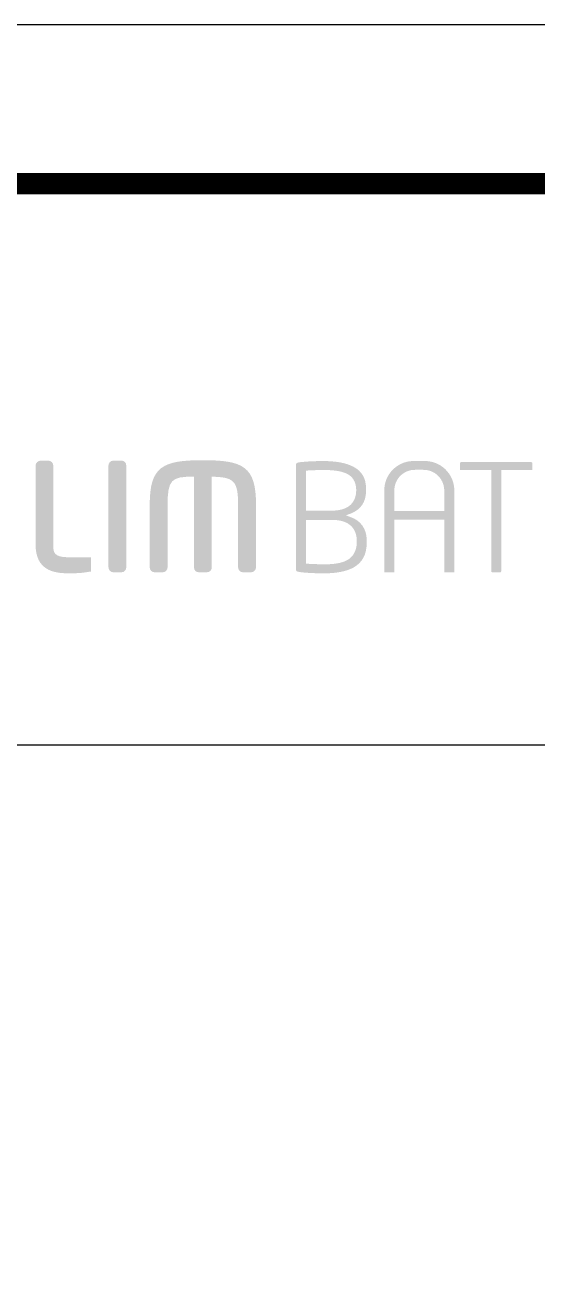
# Model space of a CAD drawing. Extents: x 0 to 3160, y 0 to 2315.
# Drawn here: x 2735.6 to 2909.1, y 1892.6 to 2315 of the extents above; entities that cross this region are included whole.
import ezdxf

# ---------------------------------------------------------------- set-up
doc = ezdxf.new("R2010")
doc.units = 0
doc.header["$LTSCALE"] = 10
doc.header["$MEASUREMENT"] = 0
doc.layers.get('0').update_dxf_attribs({"linetype": 'CONTINUOUS'})

msp = doc.modelspace()

# ---------------------------------------------------------------- hatches: boundary and pattern name
h = msp.add_hatch(color=5)
edge = h.paths.add_edge_path()
edge.add_spline(control_points=[(2750.37, 2134.72), (2745.21, 2134.72), (2745.21, 2136.67), (2745.21, 2138.56), (2745.21, 2138.56), (2745.21, 2165.76), (2745.21, 2165.76)], knot_values=[9, 9, 9, 9, 10, 10, 10, 11, 11, 11, 11], degree=3, periodic=0)
edge.add_spline(control_points=[(2745.21, 2165.76), (2745.21, 2166.67), (2744.44, 2167.46), (2743.51, 2167.46)], knot_values=[11, 11, 11, 11, 12, 12, 12, 12], degree=3, periodic=0)
edge.add_spline(control_points=[(2743.51, 2167.46), (2743.51, 2167.46), (2740.94, 2167.46), (2740.94, 2167.46)], knot_values=[12.00001, 12.00001, 12.00001, 12.00001, 12.99999, 12.99999, 12.99999, 12.99999], degree=3, periodic=0)
edge.add_spline(control_points=[(2740.94, 2167.46), (2740, 2167.46), (2739.19, 2166.67), (2739.19, 2165.76), (2739.19, 2165.76), (2739.19, 2139.1), (2739.19, 2139.1)], knot_values=[0, 0, 0, 0, 1, 1, 1, 2, 2, 2, 2], degree=3, periodic=0)
edge.add_spline(control_points=[(2739.19, 2139.1), (2739.19, 2130.41), (2745.16, 2129.3), (2750.33, 2129.3)], knot_values=[2, 2, 2, 2, 3, 3, 3, 3], degree=3, periodic=0)
edge.add_spline(control_points=[(2750.33, 2129.3), (2754.1, 2129.3), (2755.03, 2129.47), (2756.2, 2129.65)], knot_values=[3, 3, 3, 3, 4, 4, 4, 4], degree=3, periodic=0)
edge.add_spline(control_points=[(2756.2, 2129.65), (2756.2, 2129.65), (2756.86, 2129.73), (2756.86, 2129.73)], knot_values=[4.00001, 4.00001, 4.00001, 4.00001, 4.99999, 4.99999, 4.99999, 4.99999], degree=3, periodic=0)
edge.add_spline(control_points=[(2756.86, 2129.73), (2756.86, 2129.73), (2756.86, 2129.73), (2756.86, 2129.73), (2756.86, 2129.73), (2757.7, 2129.88), (2757.7, 2129.88)], knot_values=[4.99999, 4.99999, 4.99999, 4.99999, 5.499995, 5.499995, 5.499995, 5.99999, 5.99999, 5.99999, 5.99999], degree=3, periodic=0)
edge.add_spline(control_points=[(2757.7, 2129.88), (2757.7, 2129.88), (2757.7, 2129.88), (2757.7, 2129.88), (2757.7, 2129.88), (2758, 2129.92), (2758, 2129.92)], knot_values=[5.99999, 5.99999, 5.99999, 5.99999, 6.499995, 6.499995, 6.499995, 6.99999, 6.99999, 6.99999, 6.99999], degree=3, periodic=0)
edge.add_spline(control_points=[(2758, 2129.92), (2758, 2129.92), (2758, 2129.92), (2758, 2129.92), (2758, 2129.92), (2758, 2131.12), (2758, 2132.32)], knot_values=[6.99999, 6.99999, 6.99999, 6.99999, 7.25, 7.25, 7.25, 7.5, 7.5, 7.5, 7.5], degree=3, periodic=0)
edge.add_spline(control_points=[(2758, 2132.32), (2758, 2133.52), (2758, 2134.72), (2758, 2134.72), (2758, 2134.72), (2750.37, 2134.72), (2750.37, 2134.72)], knot_values=[7.5, 7.5, 7.5, 7.5, 8, 8, 8, 9, 9, 9, 9], degree=3, periodic=0)
h = msp.add_hatch(color=5)
edge = h.paths.add_edge_path()
edge.add_spline(control_points=[(2768.34, 2129.65), (2769.31, 2129.65), (2769.92, 2130.53), (2769.92, 2131.29), (2769.92, 2131.29), (2769.92, 2165.82), (2769.92, 2165.82)], knot_values=[4, 4, 4, 4, 5, 5, 5, 6, 6, 6, 6], degree=3, periodic=0)
edge.add_spline(control_points=[(2769.92, 2165.82), (2769.92, 2166.72), (2769.23, 2167.46), (2768.34, 2167.46)], knot_values=[6, 6, 6, 6, 7, 7, 7, 7], degree=3, periodic=0)
edge.add_spline(control_points=[(2768.34, 2167.46), (2768.34, 2167.46), (2765.53, 2167.46), (2765.53, 2167.46)], knot_values=[7.00001, 7.00001, 7.00001, 7.00001, 7.99999, 7.99999, 7.99999, 7.99999], degree=3, periodic=0)
edge.add_spline(control_points=[(2765.53, 2167.46), (2764.51, 2167.46), (2763.9, 2166.62), (2763.9, 2165.82), (2763.9, 2165.82), (2763.9, 2131.29), (2763.9, 2131.29)], knot_values=[0, 0, 0, 0, 1, 1, 1, 2, 2, 2, 2], degree=3, periodic=0)
edge.add_spline(control_points=[(2763.9, 2131.29), (2763.9, 2130.35), (2764.65, 2129.65), (2765.53, 2129.65)], knot_values=[2, 2, 2, 2, 3, 3, 3, 3], degree=3, periodic=0)
edge.add_spline(control_points=[(2765.53, 2129.65), (2765.53, 2129.65), (2768.34, 2129.65), (2768.34, 2129.65)], knot_values=[3.00001, 3.00001, 3.00001, 3.00001, 4, 4, 4, 4], degree=3, periodic=0)
h = msp.add_hatch(color=5)
edge = h.paths.add_edge_path()
edge.add_spline(control_points=[(2783.91, 2152.04), (2783.91, 2161.14), (2785.16, 2162.03), (2792.87, 2162.06)], knot_values=[5, 5, 5, 5, 6, 6, 6, 6], degree=3, periodic=0)
edge.add_spline(control_points=[(2792.87, 2162.06), (2792.87, 2161.52), (2792.87, 2131.29), (2792.87, 2131.29)], knot_values=[6, 6, 6, 6, 7, 7, 7, 7], degree=3, periodic=0)
edge.add_spline(control_points=[(2792.87, 2131.29), (2792.87, 2130.33), (2793.59, 2129.65), (2794.49, 2129.65)], knot_values=[7, 7, 7, 7, 8, 8, 8, 8], degree=3, periodic=0)
edge.add_spline(control_points=[(2794.49, 2129.65), (2794.49, 2129.65), (2797.28, 2129.65), (2797.28, 2129.65)], knot_values=[8.00001, 8.00001, 8.00001, 8.00001, 9, 9, 9, 9], degree=3, periodic=0)
edge.add_spline(control_points=[(2797.28, 2129.65), (2798.3, 2129.65), (2798.9, 2130.53), (2798.9, 2131.29), (2798.9, 2131.29), (2798.9, 2161.4), (2798.9, 2162)], knot_values=[9, 9, 9, 9, 10, 10, 10, 11, 11, 11, 11], degree=3, periodic=0)
edge.add_spline(control_points=[(2798.9, 2162), (2802.51, 2161.98), (2804.81, 2161.61), (2806.09, 2160.33)], knot_values=[11, 11, 11, 11, 12, 12, 12, 12], degree=3, periodic=0)
edge.add_spline(control_points=[(2806.09, 2160.33), (2807.58, 2158.9), (2807.82, 2156.19), (2807.82, 2152.04), (2807.82, 2152.04), (2807.82, 2131.29), (2807.82, 2131.29)], knot_values=[12, 12, 12, 12, 13, 13, 13, 14, 14, 14, 14], degree=3, periodic=0)
edge.add_spline(control_points=[(2807.82, 2131.29), (2807.82, 2130.39), (2808.56, 2129.65), (2809.44, 2129.65)], knot_values=[14, 14, 14, 14, 15, 15, 15, 15], degree=3, periodic=0)
edge.add_spline(control_points=[(2809.44, 2129.65), (2809.44, 2129.65), (2812.29, 2129.65), (2812.29, 2129.65)], knot_values=[15.00001, 15.00001, 15.00001, 15.00001, 16, 16, 16, 16], degree=3, periodic=0)
edge.add_spline(control_points=[(2812.29, 2129.65), (2813.22, 2129.65), (2813.89, 2130.56), (2813.89, 2131.29), (2813.89, 2131.29), (2813.89, 2152.52), (2813.89, 2152.52)], knot_values=[16, 16, 16, 16, 17, 17, 17, 18, 18, 18, 18], degree=3, periodic=0)
edge.add_spline(control_points=[(2813.89, 2152.52), (2813.89, 2165.43), (2809.62, 2167.61), (2795.89, 2167.61)], knot_values=[18, 18, 18, 18, 19, 19, 19, 19], degree=3, periodic=0)
edge.add_spline(control_points=[(2795.89, 2167.61), (2782.16, 2167.61), (2777.87, 2165.43), (2777.87, 2152.52)], knot_values=[19, 19, 19, 19, 20, 20, 20, 20], degree=3, periodic=0)
edge.add_spline(control_points=[(2777.87, 2152.52), (2777.87, 2152.52), (2777.87, 2131.29), (2777.87, 2131.29)], knot_values=[0, 0, 0, 0, 1, 1, 1, 1], degree=3, periodic=0)
edge.add_spline(control_points=[(2777.87, 2131.29), (2777.87, 2130.35), (2778.59, 2129.65), (2779.52, 2129.65)], knot_values=[1, 1, 1, 1, 2, 2, 2, 2], degree=3, periodic=0)
edge.add_spline(control_points=[(2779.52, 2129.65), (2779.52, 2129.65), (2782.32, 2129.65), (2782.32, 2129.65)], knot_values=[2.00001, 2.00001, 2.00001, 2.00001, 3, 3, 3, 3], degree=3, periodic=0)
edge.add_spline(control_points=[(2782.32, 2129.65), (2783.33, 2129.65), (2783.91, 2130.53), (2783.91, 2131.29), (2783.91, 2131.29), (2783.91, 2152.04), (2783.91, 2152.04)], knot_values=[3, 3, 3, 3, 4, 4, 4, 5, 5, 5, 5], degree=3, periodic=0)
h = msp.add_hatch(color=5)
edge = h.paths.add_edge_path()
edge.add_spline(control_points=[(2851.16, 2157.95), (2851.16, 2161.68), (2849.62, 2163.89), (2847.03, 2165.31)], knot_values=[4, 4, 4, 4, 5, 5, 5, 5], degree=3, periodic=0)
edge.add_spline(control_points=[(2847.03, 2165.31), (2844.42, 2166.76), (2840.71, 2167.32), (2836.65, 2167.32)], knot_values=[5, 5, 5, 5, 6, 6, 6, 6], degree=3, periodic=0)
edge.add_spline(control_points=[(2836.65, 2167.32), (2833.28, 2167.32), (2830.16, 2167.11), (2828.41, 2166.88)], knot_values=[6, 6, 6, 6, 7, 7, 7, 7], degree=3, periodic=0)
edge.add_spline(control_points=[(2828.41, 2166.88), (2827.99, 2166.86), (2827.78, 2166.72), (2827.64, 2166.57)], knot_values=[7, 7, 7, 7, 8, 8, 8, 8], degree=3, periodic=0)
edge.add_spline(control_points=[(2827.64, 2166.57), (2827.48, 2166.44), (2827.39, 2166.17), (2827.39, 2165.64)], knot_values=[8, 8, 8, 8, 9, 9, 9, 9], degree=3, periodic=0)
edge.add_spline(control_points=[(2827.39, 2165.64), (2827.39, 2165.64), (2827.39, 2131.08), (2827.39, 2131.08)], knot_values=[9, 9, 9, 9, 10, 10, 10, 10], degree=3, periodic=0)
edge.add_spline(control_points=[(2827.39, 2131.08), (2827.39, 2130.48), (2827.48, 2130.19), (2827.58, 2130.08)], knot_values=[10, 10, 10, 10, 11, 11, 11, 11], degree=3, periodic=0)
edge.add_spline(control_points=[(2827.58, 2130.08), (2827.73, 2129.99), (2827.94, 2129.83), (2828.54, 2129.75)], knot_values=[11, 11, 11, 11, 12, 12, 12, 12], degree=3, periodic=0)
edge.add_spline(control_points=[(2828.54, 2129.75), (2830.44, 2129.47), (2833.51, 2129.29), (2836.9, 2129.29)], knot_values=[12, 12, 12, 12, 13, 13, 13, 13], degree=3, periodic=0)
edge.add_spline(control_points=[(2836.9, 2129.29), (2840.9, 2129.27), (2844.59, 2129.9), (2847.18, 2131.4)], knot_values=[13, 13, 13, 13, 14, 14, 14, 14], degree=3, periodic=0)
edge.add_spline(control_points=[(2847.18, 2131.4), (2849.77, 2133.01), (2851.39, 2135.47), (2851.39, 2139.65)], knot_values=[14, 14, 14, 14, 15, 15, 15, 15], degree=3, periodic=0)
edge.add_spline(control_points=[(2851.39, 2139.65), (2851.39, 2139.65), (2851.39, 2140.55), (2851.39, 2140.55)], knot_values=[15, 15, 15, 15, 16, 16, 16, 16], degree=3, periodic=0)
edge.add_spline(control_points=[(2851.39, 2140.55), (2851.39, 2144.26), (2849.38, 2147.13), (2846.05, 2148.29)], knot_values=[16, 16, 16, 16, 17, 17, 17, 17], degree=3, periodic=0)
edge.add_spline(control_points=[(2846.05, 2148.29), (2846.05, 2148.29), (2844.32, 2148.95), (2844.32, 2148.95)], knot_values=[0, 0, 0, 0, 0.999982, 0.999982, 0.999982, 0.999982], degree=3, periodic=0)
edge.add_spline(control_points=[(2844.32, 2148.95), (2844.32, 2148.95), (2846.05, 2149.54), (2846.05, 2149.54)], knot_values=[1.000018, 1.000018, 1.000018, 1.000018, 2, 2, 2, 2], degree=3, periodic=0)
edge.add_spline(control_points=[(2846.05, 2149.54), (2849.38, 2150.91), (2851.16, 2153.48), (2851.16, 2157.12)], knot_values=[2, 2, 2, 2, 3, 3, 3, 3], degree=3, periodic=0)
edge.add_spline(control_points=[(2851.16, 2157.12), (2851.16, 2157.12), (2851.16, 2157.95), (2851.16, 2157.95)], knot_values=[3, 3, 3, 3, 4, 4, 4, 4], degree=3, periodic=0)
edge = h.paths.add_edge_path(flags=16)
edge.add_spline(control_points=[(2830.78, 2150.53), (2830.78, 2150.53), (2830.78, 2164.09), (2830.78, 2164.09)], knot_values=[8, 8, 8, 8, 9, 9, 9, 9], degree=3, periodic=0)
edge.add_spline(control_points=[(2830.78, 2164.09), (2830.78, 2164.09), (2831.43, 2164.12), (2831.43, 2164.12)], knot_values=[0, 0, 0, 0, 1, 1, 1, 1], degree=3, periodic=0)
edge.add_spline(control_points=[(2831.43, 2164.12), (2832.89, 2164.19), (2834.84, 2164.29), (2836.65, 2164.29)], knot_values=[1, 1, 1, 1, 2, 2, 2, 2], degree=3, periodic=0)
edge.add_spline(control_points=[(2836.65, 2164.29), (2839.87, 2164.29), (2842.52, 2164.03), (2844.59, 2163.06)], knot_values=[2, 2, 2, 2, 3, 3, 3, 3], degree=3, periodic=0)
edge.add_spline(control_points=[(2844.59, 2163.06), (2846.58, 2162.13), (2847.83, 2160.25), (2847.83, 2157.59)], knot_values=[3, 3, 3, 3, 4, 4, 4, 4], degree=3, periodic=0)
edge.add_spline(control_points=[(2847.83, 2157.59), (2847.83, 2157.59), (2847.83, 2157.43), (2847.83, 2157.43)], knot_values=[4, 4, 4, 4, 5, 5, 5, 5], degree=3, periodic=0)
edge.add_spline(control_points=[(2847.83, 2157.43), (2847.83, 2155.7), (2847.35, 2153.93), (2846.03, 2152.61)], knot_values=[5, 5, 5, 5, 6, 6, 6, 6], degree=3, periodic=0)
edge.add_spline(control_points=[(2846.03, 2152.61), (2844.72, 2151.28), (2842.61, 2150.53), (2839.52, 2150.53)], knot_values=[6, 6, 6, 6, 7, 7, 7, 7], degree=3, periodic=0)
edge.add_spline(control_points=[(2839.52, 2150.53), (2839.52, 2150.53), (2830.78, 2150.53), (2830.78, 2150.53)], knot_values=[7, 7, 7, 7, 8, 8, 8, 8], degree=3, periodic=0)
edge = h.paths.add_edge_path(flags=16)
edge.add_spline(control_points=[(2830.78, 2147.4), (2830.78, 2147.4), (2839.52, 2147.4), (2839.52, 2147.4)], knot_values=[5, 5, 5, 5, 6, 6, 6, 6], degree=3, periodic=0)
edge.add_spline(control_points=[(2839.52, 2147.4), (2842.66, 2147.4), (2844.82, 2146.64), (2846.22, 2145.21)], knot_values=[6, 6, 6, 6, 7, 7, 7, 7], degree=3, periodic=0)
edge.add_spline(control_points=[(2846.22, 2145.21), (2847.58, 2143.84), (2848.04, 2141.95), (2848.04, 2140.15)], knot_values=[7, 7, 7, 7, 8, 8, 8, 8], degree=3, periodic=0)
edge.add_spline(control_points=[(2848.04, 2140.15), (2848.04, 2140.15), (2848.04, 2140.01), (2848.04, 2140.01)], knot_values=[8, 8, 8, 8, 9, 9, 9, 9], degree=3, periodic=0)
edge.add_spline(control_points=[(2848.04, 2140.01), (2848.04, 2137.08), (2846.88, 2134.99), (2844.88, 2133.81)], knot_values=[0, 0, 0, 0, 1, 1, 1, 1], degree=3, periodic=0)
edge.add_spline(control_points=[(2844.88, 2133.81), (2842.86, 2132.67), (2840.14, 2132.34), (2836.9, 2132.34)], knot_values=[1, 1, 1, 1, 2, 2, 2, 2], degree=3, periodic=0)
edge.add_spline(control_points=[(2836.9, 2132.34), (2835.06, 2132.34), (2833.14, 2132.47), (2831.43, 2132.52)], knot_values=[2, 2, 2, 2, 3, 3, 3, 3], degree=3, periodic=0)
edge.add_spline(control_points=[(2831.43, 2132.52), (2831.43, 2132.52), (2830.78, 2132.56), (2830.78, 2132.56)], knot_values=[3.000017, 3.000017, 3.000017, 3.000017, 4, 4, 4, 4], degree=3, periodic=0)
edge.add_spline(control_points=[(2830.78, 2132.56), (2830.78, 2132.56), (2830.78, 2147.4), (2830.78, 2147.4)], knot_values=[4, 4, 4, 4, 5, 5, 5, 5], degree=3, periodic=0)
at = {"lineweight": 0}
h = msp.add_hatch(color=5, dxfattribs=at)
edge = h.paths.add_edge_path()
edge.add_line((2870.49, 2167.32), (2867.89, 2167.32))
edge.add_arc((2867.29, 2157.38), 9.96, 86.5006, 180.9379)
edge.add_line((2857.33, 2157.22), (2857.33, 2129.65))
edge.add_spline(control_points=[(2857.33, 2129.65), (2857.92, 2129.65), (2859.51, 2129.65), (2860.75, 2129.65)], knot_values=[6.126372, 6.126372, 6.126372, 6.126372, 6.631821, 6.631821, 6.631821, 6.631821], degree=3, periodic=0)
edge.add_spline(control_points=[(2860.75, 2129.65), (2860.75, 2134.36), (2860.75, 2147.42), (2860.75, 2147.42)], knot_values=[8.180194, 8.180194, 8.180194, 8.180194, 9, 9, 9, 9], degree=3, periodic=0)
edge.add_line((2860.75, 2147.42), (2877.64, 2147.42))
edge.add_spline(control_points=[(2877.64, 2147.42), (2877.64, 2147.42), (2877.64, 2134.36), (2877.64, 2129.65)], knot_values=[8.180194, 8.180194, 8.180194, 8.180194, 9, 9, 9, 9], degree=3, periodic=0)
edge.add_spline(control_points=[(2877.64, 2129.65), (2878.88, 2129.65), (2880.47, 2129.65), (2881.05, 2129.65)], knot_values=[6.126372, 6.126372, 6.126372, 6.126372, 6.631821, 6.631821, 6.631821, 6.631821], degree=3, periodic=0)
edge.add_line((2881.05, 2129.65), (2881.05, 2157.22))
edge.add_arc((2871.1, 2157.38), 9.96, 359.0621, 453.4994)
h.paths.add_polyline_path([(2867.89, 2164.35), (2870.49, 2164.35, -0.436008), (2877.64, 2157.04), (2877.64, 2150.42), (2860.75, 2150.42), (2860.75, 2157.04, -0.436008)], flags=16)
h = msp.add_hatch(color=5)
edge = h.paths.add_edge_path()
edge.add_spline(control_points=[(2907.48, 2164.41), (2907.48, 2164.41), (2907.48, 2166.7), (2907.48, 2166.7)], knot_values=[13.00001, 13.00001, 13.00001, 13.00001, 14, 14, 14, 14], degree=3, periodic=0)
edge.add_spline(control_points=[(2907.48, 2166.7), (2907.44, 2166.88), (2907.44, 2166.93), (2907.16, 2166.96)], knot_values=[14, 14, 14, 14, 15, 15, 15, 15], degree=3, periodic=0)
edge.add_spline(control_points=[(2907.16, 2166.96), (2907.16, 2166.96), (2883.38, 2166.96), (2883.38, 2166.96)], knot_values=[0, 0, 0, 0, 1, 1, 1, 1], degree=3, periodic=0)
edge.add_spline(control_points=[(2883.38, 2166.96), (2883.11, 2166.94), (2883.02, 2166.78), (2883.02, 2166.7)], knot_values=[1, 1, 1, 1, 2, 2, 2, 2], degree=3, periodic=0)
edge.add_spline(control_points=[(2883.02, 2166.7), (2883.02, 2166.7), (2883.02, 2164.41), (2883.02, 2164.41)], knot_values=[2.00001, 2.00001, 2.00001, 2.00001, 3, 3, 3, 3], degree=3, periodic=0)
edge.add_spline(control_points=[(2883.02, 2164.41), (2883.02, 2164.32), (2883.02, 2164.37), (2883.07, 2164.32)], knot_values=[3, 3, 3, 3, 4, 4, 4, 4], degree=3, periodic=0)
edge.add_spline(control_points=[(2883.07, 2164.32), (2883.07, 2164.3), (2883.21, 2164.24), (2883.38, 2164.27), (2883.38, 2164.27), (2885.94, 2164.27), (2888.49, 2164.27)], knot_values=[4, 4, 4, 4, 5, 5, 5, 5.5, 5.5, 5.5, 5.5], degree=3, periodic=0)
edge.add_spline(control_points=[(2888.49, 2164.27), (2891.04, 2164.27), (2893.59, 2164.27), (2893.59, 2164.27), (2893.59, 2164.27), (2893.59, 2130.03), (2893.59, 2130.03)], knot_values=[5.5, 5.5, 5.5, 5.5, 6, 6, 6, 7, 7, 7, 7], degree=3, periodic=0)
edge.add_spline(control_points=[(2893.59, 2130.03), (2893.59, 2129.75), (2893.74, 2129.65), (2893.87, 2129.65)], knot_values=[7, 7, 7, 7, 8, 8, 8, 8], degree=3, periodic=0)
edge.add_spline(control_points=[(2893.87, 2129.65), (2893.87, 2129.65), (2896.69, 2129.65), (2896.69, 2129.65)], knot_values=[8.00001, 8.00001, 8.00001, 8.00001, 9, 9, 9, 9], degree=3, periodic=0)
edge.add_spline(control_points=[(2896.69, 2129.65), (2896.82, 2129.65), (2896.95, 2129.8), (2896.95, 2130.03), (2896.95, 2130.03), (2896.95, 2138.59), (2896.95, 2147.15)], knot_values=[9, 9, 9, 9, 10, 10, 10, 10.5, 10.5, 10.5, 10.5], degree=3, periodic=0)
edge.add_spline(control_points=[(2896.95, 2147.15), (2896.95, 2155.71), (2896.95, 2164.27), (2896.95, 2164.27), (2896.95, 2164.27), (2907.16, 2164.27), (2907.16, 2164.27)], knot_values=[10.5, 10.5, 10.5, 10.5, 11, 11, 11, 12, 12, 12, 12], degree=3, periodic=0)
edge.add_spline(control_points=[(2907.16, 2164.27), (2907.54, 2164.3), (2907.44, 2164.32), (2907.48, 2164.41)], knot_values=[12, 12, 12, 12, 13, 13, 13, 13], degree=3, periodic=0)

# ---------------------------------------------------------------- linework, layer by layer
at = {"color": 5, "ltscale": 40}
msp.add_line((3108.41, 2071.1), (2603.45, 2071.1), dxfattribs=at)
at = {"ltscale": 0.5}
msp.add_lwpolyline([(0, 0), (3159.52, 0), (3159.52, 2315.04), (0, 2315.04)], close=True, dxfattribs=at)
at = {"color": 5, "linetype": 'ByBlock', "lineweight": 200, "const_width": 7.28}
msp.add_lwpolyline([(50.81, 99.13), (3108.41, 99.13), (3108.41, 2261.29), (50.81, 2261.29)], close=True, dxfattribs=at)

doc.saveas('drawing.dxf')
